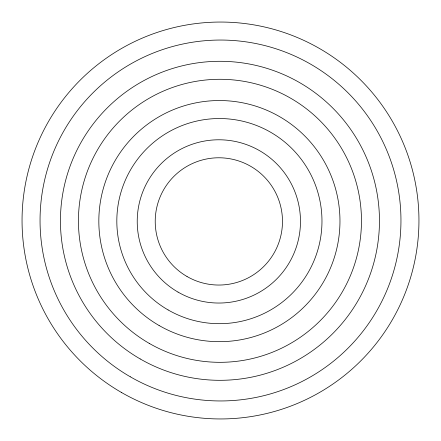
<?xml version="1.0" encoding="UTF-8"?>
<svg xmlns="http://www.w3.org/2000/svg" width="441" height="441" viewBox="0 0 441 441"><rect width="100%" height="100%" fill="white"/><g stroke="black" fill="none" stroke-linecap="round" stroke-linejoin="round"><path stroke-width="0.66" d="M178.037 292.102A81.624 81.624 0 0 0 300.475 221.415A81.624 81.624 0 0 0 178.037 150.723A81.624 81.624 0 0 0 178.037 292.102M187.034 276.518A63.631 63.631 0 0 0 282.483 221.415A63.631 63.631 0 0 0 187.034 166.307A63.631 63.631 0 0 0 187.034 276.518M159.118 325.524A120.569 120.569 0 0 0 339.967 221.106A120.569 120.569 0 0 0 159.118 116.694A120.569 120.569 0 0 0 159.118 325.524M168.115 309.94A102.571 102.571 0 0 0 321.974 221.106A102.571 102.571 0 0 0 168.115 132.278A102.571 102.571 0 0 0 168.115 309.94M140.194 358.941A159.51 159.51 0 0 0 379.458 220.803A159.51 159.51 0 0 0 140.194 82.665A159.51 159.51 0 0 0 140.194 358.941M149.196 343.357A141.511 141.511 0 0 0 361.466 220.803A141.511 141.511 0 0 0 149.196 98.249A141.511 141.511 0 0 0 149.196 343.357M121.275 392.363A198.45 198.45 0 0 0 418.95 220.5A198.45 198.45 0 0 0 121.275 48.637A198.45 198.45 0 0 0 121.275 392.363M130.271 376.779A180.457 180.457 0 0 0 400.957 220.5A180.457 180.457 0 0 0 130.271 64.221A180.457 180.457 0 0 0 130.271 376.779"/></g></svg>
